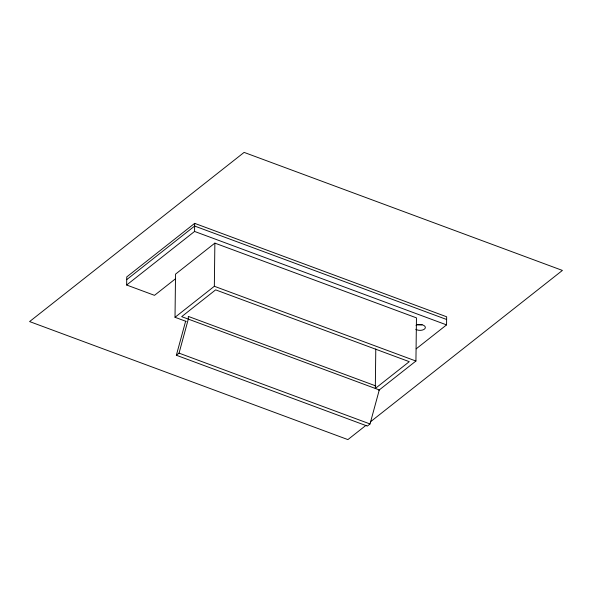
<?xml version="1.0" encoding="UTF-8"?>
<svg xmlns="http://www.w3.org/2000/svg" width="592" height="592" viewBox="0 0 592 592"><rect width="100%" height="100%" fill="white"/><g stroke="black" fill="none" stroke-linecap="round" stroke-linejoin="round"><path stroke-width="0.89" d="M175.232 278.987L154.497 295.341L126.644 285.018L126.747 276.923L194.672 223.354L446.657 316.794L446.56 324.882L416.206 348.821M186.265 321.463L175.017 317.29L175.543 274.133L214.866 243.12L416.457 317.867L415.932 361.031L378.747 390.35M126.644 285.018L194.568 231.442L194.672 223.354M175.017 317.29L214.341 286.276L214.866 243.12M375.787 348.969L375.306 388.456L409.272 361.668L215.636 289.865L181.677 316.653L379.287 389.928L370.022 423.953L367.336 426.07L176.357 355.252L185.629 321.227M176.357 355.252L179.043 353.135L188.308 319.11L188.337 316.417L375.861 385.954M126.71 279.624L194.635 226.048L446.62 319.488M366.011 425.315L347.896 439.604L29.6 321.574L244.104 152.396L562.4 270.426L370.363 421.889M194.568 231.442L446.56 324.882M214.341 286.276L415.932 361.031M179.043 353.135L370.022 423.953M422.096 324.756A5.439 2.923 0.7 0 1 417.819 324.705M416.035 325.363A5.439 2.923 0.7 0 1 423.85 325.459A5.439 2.923 0.7 0 1 423.546 329.648A5.439 2.923 0.7 0 1 415.754 329.285"/></g></svg>
